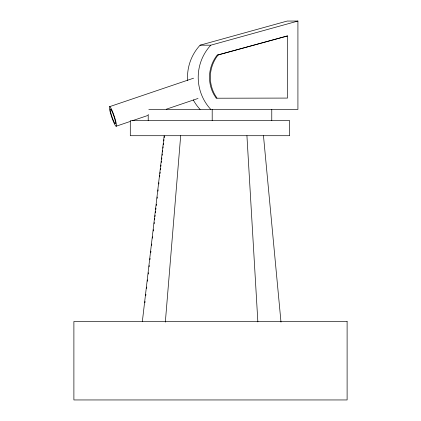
<?xml version="1.0" encoding="UTF-8"?>
<svg xmlns="http://www.w3.org/2000/svg" width="421" height="421" viewBox="0 0 421 421"><rect width="100%" height="100%" fill="white"/><g stroke="black" fill="none" stroke-linecap="round" stroke-linejoin="round"><path stroke-width="0.63" d="M165.337 322.118L180.677 135.709M144.919 302.736L145.071 301.431M145.755 295.558L145.908 294.253M146.597 288.385L146.75 287.08M147.434 281.207L147.587 279.902M148.271 274.029L148.424 272.724M149.113 266.851L149.266 265.546M149.95 259.673L150.102 258.368M150.792 252.5L150.944 251.195M151.628 245.322L151.781 244.017M152.465 238.144L152.618 236.839M153.307 230.966L153.46 229.661M154.144 223.793L154.296 222.488M154.602 219.878L154.754 218.573M154.986 216.615L155.138 215.31M155.438 212.7L155.591 211.395M155.823 209.437L155.975 208.132M156.28 205.522L156.433 204.217M157.117 198.344L157.27 197.039M157.959 191.171L158.112 189.866M158.796 183.993L158.949 182.688M159.633 176.815L159.785 175.51M160.017 173.552L160.169 172.247M160.475 169.637L160.627 168.332M160.854 166.374L161.006 165.069M161.311 162.464L161.464 161.159M161.696 159.201L161.848 157.896M162.153 155.286L162.306 153.981M162.532 152.023L162.685 150.718M162.99 148.108L163.143 146.803M163.369 144.845L163.522 143.54M163.827 140.93L163.98 139.625M164.211 137.667L164.364 136.362M142.33 321.655L164.169 135.709M217.21 55.167L216.21 56.393A35.68 35.417 -90 0 0 213.842 94.441L216.21 98.214L287.506 98.082L287.506 35.922L217.21 55.167L287.506 35.922M218.052 55.167L217.052 56.393A35.68 35.417 -90 0 0 214.684 94.441L216.968 98.082M109.755 106.608L193.576 78.19M116.075 126.247A10.388 1.337 71.3 0 0 112.77 112.165A10.388 1.337 71.3 0 0 109.897 110.865A10.388 1.337 71.3 0 0 116.075 126.247L130.352 121.406M132.215 120.769L147.739 115.507M166.369 109.192L198.033 98.456M187.624 80.574A47.041 46.689 -90 0 1 200.086 45.189L287.217 21.05L297.921 21.05L297.921 109.418L148.818 109.418M200.086 45.189L210.789 45.189L297.921 21.05M130.294 120.627L289.685 120.627L289.685 135.709L130.294 135.709L130.294 121.28M263.478 135.709L280.991 322.118M246.927 135.709L257.863 321.923M271.771 109.418L271.771 120.627M212.195 109.418L212.195 120.627M148.208 114.396L148.208 120.627M210.789 109.418A47.041 46.689 -90 0 1 210.789 45.189M200.086 109.418A47.041 46.689 -90 0 1 193.25 99.893M347.109 321.497L73.891 321.497L73.891 399.95L347.109 399.95L347.109 321.497M110.644 112.249A7.81 1.005 71.3 0 0 115.291 123.811A7.81 1.005 71.3 0 0 112.807 113.223A7.81 1.005 71.3 0 0 110.644 112.249"/></g></svg>
